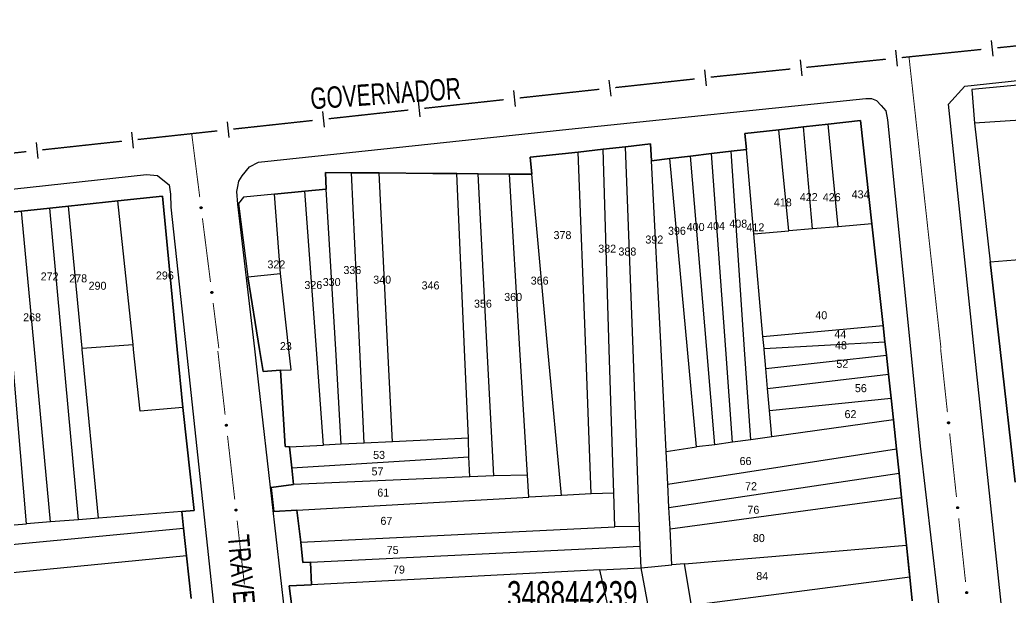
# Model space of a CAD drawing. Extents: x 203851 to 204958, y 4839055 to 4839989.
# Drawn here: x 204150.7 to 204336.3, y 4839851 to 4839959.2 of the extents above; entities that cross this region are included whole.
import ezdxf
from ezdxf.enums import TextEntityAlignment as Align

# ---------------------------------------------------------------- set-up
doc = ezdxf.new("R2010")
doc.units = 0
doc.header["$LTSCALE"] = 1.5
doc.header["$MEASUREMENT"] = 0
for name, color, linetype in [('CD_MALHA_LOTES', 7, 'CONTINUOUS'), ('CD_TXT_QUADRA', 2, 'CONTINUOUS'), ('LM-LIM-SETORES-BAIRROS', 250, 'CONTINUOUS'), ('RU-QUADRA', 210, 'CONTINUOUS'), ('SV-EIXO-RUA-PAV', 20, 'CONTINUOUS'), ('SV-RUA-PAVIM', 7, 'CONTINUOUS'), ('SV-TXT-RUA-N-PAV', 7, 'CONTINUOUS'), ('SV-TXT-RUA-PAV', 7, 'CONTINUOUS'), ('Th_NmrPort', 1, 'CONTINUOUS')]:
    doc.layers.add(name, color=color, linetype=linetype)
doc.styles.add('ARIAL', font='ARIAL.SHX')

msp = doc.modelspace()

# ---------------------------------------------------------------- linework, layer by layer
at = {"layer": 'CD_MALHA_LOTES', "linetype": 'Continuous', "flags": 128}
for points in [[(204337.69, 4839946.92), (204329.08, 4839946.13), (204329.56, 4839939.82)], [(204302.15, 4839939.64), (204308.23, 4839940.32), (204310.36, 4839920.93)], [(204338.19, 4839940.4), (204329.56, 4839939.82)], [(204286.56, 4839937.9), (204292.88, 4839938.6)], [(204292.88, 4839938.6), (204297.5, 4839939.12)], [(204294.78, 4839919.64), (204292.88, 4839938.6)], [(204297.5, 4839939.12), (204302.15, 4839939.64)], [(204299.21, 4839920.01), (204297.5, 4839939.12)], [(204304.02, 4839920.4), (204302.15, 4839939.64)], [(204329.56, 4839939.82), (204332.5, 4839913.85)], [(204286.82, 4839934.91), (204286.56, 4839937.9)], [(204255.32, 4839934.41), (204259.98, 4839934.93)], [(204259.98, 4839934.93), (204264.2, 4839935.4)], [(204261.14, 4839897.42), (204259.98, 4839934.93)], [(204264.2, 4839935.4), (204268.88, 4839935.92)], [(204265.6, 4839897.42), (204264.2, 4839935.4)], [(204268.88, 4839935.92), (204269.04, 4839932.78)], [(204284, 4839934.57), (204286.82, 4839934.91)], [(204288.23, 4839919.1), (204286.82, 4839934.91)], [(204246.31, 4839933.44), (204255.32, 4839934.41)], [(204246.61, 4839930.27), (204246.31, 4839933.44)], [(204256.72, 4839897.42), (204255.32, 4839934.41)], [(204269.04, 4839932.78), (204272.46, 4839933.18)], [(204272.46, 4839933.18), (204276.38, 4839933.65)], [(204275.77, 4839897.42), (204272.46, 4839933.18)], [(204276.38, 4839933.65), (204280.3, 4839934.13)], [(204279.43, 4839897.42), (204276.38, 4839933.65)], [(204280.3, 4839934.13), (204284, 4839934.57)], [(204282.97, 4839897.42), (204280.3, 4839934.13)], [(204286.5, 4839897.42), (204284, 4839934.57)], [(204270.83, 4839897.42), (204269.04, 4839932.78)], [(204208.09, 4839927.45), (204207.94, 4839930.57)], [(204207.94, 4839930.57), (204212.85, 4839930.53)], [(204212.85, 4839930.53), (204218.02, 4839930.49)], [(204214.39, 4839897.42), (204212.85, 4839930.53)], [(204218.02, 4839930.49), (204228.08, 4839930.41)], [(204219.64, 4839897.42), (204218.02, 4839930.49)], [(204228.08, 4839930.41), (204232.58, 4839930.38)], [(204232.58, 4839930.38), (204236.59, 4839930.32)], [(204234.03, 4839897.42), (204232.58, 4839930.38)], [(204238.27, 4839897.42), (204236.59, 4839930.32)], [(204236.59, 4839930.32), (204242.42, 4839930.28)], [(204242.42, 4839930.28), (204246.61, 4839930.27)], [(204244.4, 4839897.42), (204242.42, 4839930.28)], [(204249.64, 4839897.42), (204246.61, 4839930.27)], [(204204.1, 4839927.06), (204208.09, 4839927.45)], [(204209.86, 4839897.42), (204208.09, 4839927.45)], [(204169.05, 4839925.25), (204177.4, 4839926.13)], [(204177.4, 4839926.13), (204180.17, 4839897.42)], [(204192.6, 4839925.96), (204191.65, 4839924.75)], [(204198.37, 4839926.52), (204192.6, 4839925.96)], [(204198.37, 4839926.52), (204204.1, 4839927.06)], [(204199.54, 4839911.65), (204198.37, 4839926.52)], [(204206.26, 4839897.42), (204204.1, 4839927.06)], [(204150.97, 4839923.36), (204156.3, 4839923.92)], [(204156.3, 4839923.92), (204159.77, 4839924.28)], [(204158.73, 4839897.42), (204156.3, 4839923.92)], [(204159.77, 4839924.28), (204169.05, 4839925.25)], [(204162.33, 4839897.65), (204159.77, 4839924.28)], [(204171.89, 4839898.38), (204169.05, 4839925.25)], [(204191.65, 4839924.75), (204193.41, 4839911.03)], [(204147.06, 4839922.95), (204150.97, 4839923.36)], [(204153.41, 4839897.42), (204150.97, 4839923.36)], [(204299.21, 4839920.01), (204294.78, 4839919.64)], [(204304.02, 4839920.4), (204299.21, 4839920.01)], [(204310.36, 4839920.93), (204304.02, 4839920.4)], [(204310.36, 4839920.93), (204312.45, 4839901.93)], [(204288.23, 4839919.1), (204294.78, 4839919.64)], [(204289.94, 4839899.85), (204288.23, 4839919.1)], [(204332.5, 4839913.85), (204340.3, 4839914.49)], [(204334.36, 4839897.42), (204332.5, 4839913.85)], [(204193.41, 4839911.03), (204199.54, 4839911.65)], [(204195.61, 4839897.42), (204193.41, 4839911.03)], [(204201.09, 4839897.42), (204199.54, 4839911.65)], [(204289.94, 4839899.85), (204312.45, 4839901.93)], [(204312.45, 4839901.93), (204312.79, 4839898.86)], [(204290.14, 4839897.58), (204289.94, 4839899.85)], [(204162.33, 4839897.65), (204171.89, 4839898.38)], [(204162.35, 4839897.42), (204162.33, 4839897.65)], [(204171.99, 4839897.42), (204171.89, 4839898.38)], [(204290.14, 4839897.58), (204312.79, 4839898.86)], [(204312.79, 4839898.86), (204312.95, 4839897.42)], [(204151.93, 4839864.75), (204149.2, 4839897.42)], [(204156.45, 4839865.11), (204153.41, 4839897.42)], [(204161.66, 4839865.52), (204158.73, 4839897.42)], [(204165.39, 4839865.81), (204162.35, 4839897.42)], [(204173.22, 4839885.84), (204171.99, 4839897.42)], [(204180.17, 4839897.42), (204181.23, 4839886.56)], [(204196.29, 4839893.26), (204195.61, 4839897.42)], [(204201.5, 4839893.63), (204201.09, 4839897.42)], [(204207.56, 4839879.5), (204206.26, 4839897.42)], [(204210.91, 4839879.65), (204209.86, 4839897.42)], [(204215.21, 4839879.85), (204214.39, 4839897.42)], [(204220.49, 4839880.1), (204219.64, 4839897.42)], [(204234.76, 4839880.77), (204234.03, 4839897.42)], [(204239.49, 4839873.72), (204238.27, 4839897.42)], [(204245.82, 4839873.89), (204244.4, 4839897.42)], [(204252.17, 4839870.03), (204249.64, 4839897.42)], [(204257.75, 4839870.38), (204256.72, 4839897.42)], [(204261.98, 4839870.52), (204261.14, 4839897.42)], [(204266.82, 4839864.22), (204265.6, 4839897.42)], [(204271.79, 4839878.32), (204270.83, 4839897.42)], [(204277.46, 4839879.18), (204275.77, 4839897.42)], [(204280.94, 4839879.53), (204279.43, 4839897.42)], [(204284.24, 4839880.08), (204282.97, 4839897.42)], [(204287.64, 4839880.47), (204286.5, 4839897.42)], [(204290.15, 4839897.42), (204290.14, 4839897.58)], [(204290.47, 4839893.86), (204290.15, 4839897.42)], [(204290.47, 4839893.86), (204313.06, 4839896.35)], [(204312.95, 4839897.42), (204313.06, 4839896.35)], [(204313.06, 4839896.35), (204313.46, 4839892.78)], [(204337.18, 4839872.53), (204334.36, 4839897.42)], [(204199.53, 4839893.51), (204196.29, 4839893.26)], [(204199.53, 4839893.51), (204201.5, 4839893.63)], [(204200.37, 4839879.22), (204199.53, 4839893.51)], [(204290.8, 4839890.1), (204290.47, 4839893.86)], [(204290.8, 4839890.1), (204313.46, 4839892.78)], [(204313.46, 4839892.78), (204313.95, 4839888.31)], [(204291.17, 4839885.99), (204290.8, 4839890.1)], [(204181.23, 4839886.56), (204173.22, 4839885.84)], [(204181.23, 4839886.56), (204183.34, 4839867.23), (204181.01, 4839867.06)], [(204291.17, 4839885.99), (204313.95, 4839888.31)], [(204313.95, 4839888.31), (204314.39, 4839884.25)], [(204291.61, 4839881.03), (204291.17, 4839885.99)], [(204314.39, 4839884.25), (204291.61, 4839881.03)], [(204314.39, 4839884.25), (204314.96, 4839878.78)], [(204291.61, 4839881.03), (204287.64, 4839880.47)], [(204201.2, 4839879.2), (204200.37, 4839879.22)], [(204201.2, 4839879.2), (204207.56, 4839879.5)], [(204201.67, 4839875.21), (204201.2, 4839879.2)], [(204210.91, 4839879.65), (204207.56, 4839879.5)], [(204215.21, 4839879.85), (204210.91, 4839879.65)], [(204220.49, 4839880.1), (204215.21, 4839879.85)], [(204234.76, 4839880.77), (204220.49, 4839880.1)], [(204234.82, 4839877.31), (204234.76, 4839880.77)], [(204271.79, 4839878.32), (204277.46, 4839879.18)], [(204280.94, 4839879.53), (204277.46, 4839879.18)], [(204284.24, 4839880.08), (204280.94, 4839879.53)], [(204287.64, 4839880.47), (204284.24, 4839880.08)], [(204201.67, 4839875.21), (204234.82, 4839877.31)], [(204234.99, 4839873.55), (204234.82, 4839877.31)], [(204272.1, 4839872.17), (204271.79, 4839878.32)], [(204272.1, 4839872.17), (204314.96, 4839878.78)], [(204314.96, 4839878.78), (204315.43, 4839874.26)], [(204201.98, 4839872.12), (204201.67, 4839875.21)], [(204234.99, 4839873.55), (204201.98, 4839872.12)], [(204239.49, 4839873.72), (204234.99, 4839873.55)], [(204245.82, 4839873.89), (204239.49, 4839873.72)], [(204246.07, 4839869.73), (204245.82, 4839873.89)], [(204272.32, 4839867.8), (204315.43, 4839874.26)], [(204315.43, 4839874.26), (204315.91, 4839869.68)], [(204197.77, 4839871.55), (204201.98, 4839872.12)], [(204272.32, 4839867.8), (204272.1, 4839872.17)], [(204198.27, 4839867.08), (204197.77, 4839871.55)], [(204252.17, 4839870.03), (204246.07, 4839869.73)], [(204257.75, 4839870.38), (204252.17, 4839870.03)], [(204261.98, 4839870.52), (204257.75, 4839870.38)], [(204262.18, 4839864.16), (204261.98, 4839870.52)], [(204202.56, 4839867.33), (204246.07, 4839869.73)], [(204272.52, 4839863.8), (204315.91, 4839869.68)], [(204315.91, 4839869.68), (204316.82, 4839860.74)], [(204181.01, 4839867.06), (204165.39, 4839865.81)], [(204181.01, 4839867.06), (204181.36, 4839863.93)], [(204202.56, 4839867.33), (204198.27, 4839867.08)], [(204203.31, 4839861.33), (204202.56, 4839867.33)], [(204272.52, 4839863.8), (204272.32, 4839867.8)], [(204148.06, 4839864.44), (204151.93, 4839864.75)], [(204156.45, 4839865.11), (204151.93, 4839864.75)], [(204161.66, 4839865.52), (204156.45, 4839865.11)], [(204165.39, 4839865.81), (204161.66, 4839865.52)], [(204266.82, 4839864.22), (204262.18, 4839864.16)], [(204266.95, 4839860.58), (204266.82, 4839864.22)], [(204146.4, 4839860.62), (204181.36, 4839863.93)], [(204181.36, 4839863.93), (204181.93, 4839858.74)], [(204203.31, 4839861.33), (204262.18, 4839864.16)], [(204272.86, 4839857.06), (204272.52, 4839863.8)], [(204203.73, 4839857.51), (204203.31, 4839861.33)], [(204205.13, 4839857.58), (204266.95, 4839860.58)], [(204267.1, 4839856.52), (204266.95, 4839860.58)], [(204275.2, 4839857.28), (204316.82, 4839860.74)], [(204316.82, 4839860.74), (204317.43, 4839854.77)], [(204181.93, 4839858.74), (204146.71, 4839855.3)], [(204181.93, 4839858.74), (204182.76, 4839850.75)], [(204205.13, 4839857.58), (204203.73, 4839857.51)], [(204205.36, 4839853.34), (204205.13, 4839857.58)], [(204267.1, 4839856.52), (204272.86, 4839857.06)], [(204275.2, 4839857.28), (204272.86, 4839857.06)], [(204276.55, 4839849.43), (204275.2, 4839857.28)], [(204259.39, 4839856.15), (204205.36, 4839853.34)], [(204259.39, 4839856.15), (204267.1, 4839856.52)], [(204260.97, 4839848.96), (204259.39, 4839856.15)], [(204278.18, 4839796.89), (204267.1, 4839856.52)], [(204201.17, 4839853.12), (204205.36, 4839853.34)], [(204201.64, 4839849.26), (204201.17, 4839853.12)], [(204317.43, 4839854.77), (204276.55, 4839849.43)], [(204317.43, 4839854.77), (204317.88, 4839850.31)]]:
    msp.add_lwpolyline(points, dxfattribs=at)
at = {"layer": 'LM-LIM-SETORES-BAIRROS'}
for points in [[(204332.71, 4839955.33), (204333.01, 4839952.35)], [(204314.8, 4839953.5), (204315.11, 4839950.52)], [(204296.89, 4839951.67), (204297.2, 4839948.68)], [(204278.98, 4839949.82), (204279.3, 4839946.84)], [(204261.08, 4839947.88), (204261.41, 4839944.89)], [(204243.19, 4839945.93), (204243.51, 4839942.95)], [(204225.3, 4839943.98), (204225.62, 4839941)], [(204207.4, 4839942.04), (204207.73, 4839939.05)], [(204189.51, 4839940.09), (204189.83, 4839937.11)], [(204171.61, 4839938.14), (204171.94, 4839935.16)], [(204153.72, 4839936.2), (204154.04, 4839933.22)]]:
    msp.add_lwpolyline(points, dxfattribs=at)
at = {"layer": 'LM-LIM-SETORES-BAIRROS', "const_width": 0.25}
for points in [[(204330.87, 4839953.64), (204315.95, 4839952.11)], [(204339.68, 4839954.54), (204333.85, 4839953.94)], [(204312.96, 4839951.81), (204298.04, 4839950.28)], [(204295.06, 4839949.97), (204281.13, 4839948.55)], [(204277.15, 4839948.11), (204262.24, 4839946.49)], [(204280.97, 4839948.53), (204280.13, 4839948.44)], [(204281.13, 4839948.55), (204280.97, 4839948.53)], [(204259.26, 4839946.17), (204244.35, 4839944.55)], [(204241.36, 4839944.22), (204226.45, 4839942.6)], [(204223.47, 4839942.28), (204208.56, 4839940.65)], [(204205.57, 4839940.33), (204190.66, 4839938.71)], [(204187.68, 4839938.38), (204172.77, 4839936.76)], [(204169.79, 4839936.44), (204154.87, 4839934.82)], [(204151.89, 4839934.49), (204148.91, 4839934.17)]]:
    msp.add_lwpolyline(points, dxfattribs=at)
at = {"layer": 'RU-QUADRA', "linetype": 'Continuous', "flags": 128}
for points in [[(204337.69, 4839946.92), (204329.08, 4839946.13), (204329.56, 4839939.82), (204332.5, 4839913.85), (204334.36, 4839897.42), (204337.18, 4839872.53)], [(204317.88, 4839850.31), (204317.43, 4839854.77), (204317.33, 4839855.75), (204316.82, 4839860.74), (204315.91, 4839869.68), (204315.43, 4839874.26), (204314.96, 4839878.78), (204314.39, 4839884.25), (204313.95, 4839888.31), (204313.46, 4839892.78), (204313.06, 4839896.35), (204312.95, 4839897.42), (204312.79, 4839898.86), (204312.45, 4839901.93), (204310.36, 4839920.93), (204308.23, 4839940.32), (204302.15, 4839939.64), (204297.5, 4839939.12), (204292.88, 4839938.6), (204286.56, 4839937.9), (204286.82, 4839934.91), (204284, 4839934.57), (204280.3, 4839934.13), (204276.38, 4839933.65), (204272.46, 4839933.18), (204269.04, 4839932.78), (204268.88, 4839935.92), (204264.2, 4839935.4), (204259.98, 4839934.93), (204255.32, 4839934.41), (204246.31, 4839933.44), (204246.61, 4839930.27), (204242.42, 4839930.28), (204236.59, 4839930.32), (204232.58, 4839930.38), (204228.08, 4839930.41), (204218.02, 4839930.49), (204212.85, 4839930.53), (204207.94, 4839930.57), (204208.09, 4839927.45), (204204.1, 4839927.06), (204198.37, 4839926.52), (204192.6, 4839925.96), (204191.65, 4839924.75), (204193.41, 4839911.03), (204195.61, 4839897.42), (204196.29, 4839893.26), (204199.53, 4839893.51), (204200.37, 4839879.22), (204201.2, 4839879.2), (204201.67, 4839875.21), (204201.98, 4839872.12), (204197.77, 4839871.55), (204198.27, 4839867.08), (204202.56, 4839867.33), (204203.31, 4839861.33), (204203.73, 4839857.51), (204205.13, 4839857.58), (204205.36, 4839853.34), (204201.17, 4839853.12), (204201.64, 4839849.26)], [(204182.76, 4839850.75), (204181.93, 4839858.74), (204181.36, 4839863.93), (204181.01, 4839867.06), (204183.34, 4839867.23), (204181.23, 4839886.56), (204180.17, 4839897.42), (204177.4, 4839926.13), (204169.05, 4839925.25), (204159.77, 4839924.28), (204156.3, 4839923.92), (204150.97, 4839923.36), (204147.06, 4839922.95)]]:
    msp.add_lwpolyline(points, dxfattribs=at)
at = {"layer": 'SV-EIXO-RUA-PAV', "linetype": 'Continuous', "const_width": 0.18, "flags": 128}
msp.add_lwpolyline([(204317.3, 4839952.25), (204323.29, 4839897.66)], dxfattribs=at)
at = {"layer": 'SV-EIXO-RUA-PAV', "const_width": 0.18}
for points in [[(204266.9, 4839946.93), (204266.89, 4839947)], [(204182.88, 4839937.86), (204184.39, 4839925.96)], [(204184.89, 4839921.99), (204186.4, 4839910.08)], [(204186.9, 4839906.11), (204187.9, 4839898.18)], [(204187.9, 4839898.18), (204187.97, 4839897.66)], [(204323.22, 4839897.6), (204324.5, 4839885.67)], [(204187.78, 4839897.13), (204189.14, 4839885.21)], [(204189.59, 4839881.23), (204190.95, 4839869.31)], [(204324.92, 4839881.69), (204326.2, 4839869.76)], [(204191.4, 4839865.34), (204192.76, 4839853.41)], [(204326.62, 4839865.78), (204327.9, 4839853.85)]]:
    msp.add_lwpolyline(points, dxfattribs=at)
at = {"layer": 'SV-EIXO-RUA-PAV'}
for points in [[(204184.73, 4839924.13), (204184.77, 4839924.1), (204184.8, 4839924.07), (204184.81, 4839924.03), (204184.82, 4839924), (204184.82, 4839923.96), (204184.81, 4839923.93), (204184.8, 4839923.89), (204184.77, 4839923.85), (204184.73, 4839923.82), (204184.7, 4839923.81), (204184.66, 4839923.8), (204184.63, 4839923.8), (204184.59, 4839923.81), (204184.55, 4839923.82), (204184.51, 4839923.85), (204184.49, 4839923.89), (204184.47, 4839923.92), (204184.47, 4839923.95), (204184.47, 4839923.99), (204184.47, 4839924.03), (204184.49, 4839924.06), (204184.52, 4839924.1), (204184.55, 4839924.13), (204184.59, 4839924.14), (204184.62, 4839924.15), (204184.66, 4839924.15), (204184.69, 4839924.15), (204184.73, 4839924.13)], [(204186.74, 4839908.26), (204186.78, 4839908.23), (204186.81, 4839908.19), (204186.82, 4839908.16), (204186.83, 4839908.12), (204186.83, 4839908.09), (204186.82, 4839908.05), (204186.81, 4839908.02), (204186.78, 4839907.98), (204186.74, 4839907.95), (204186.71, 4839907.93), (204186.67, 4839907.93), (204186.64, 4839907.92), (204186.6, 4839907.93), (204186.56, 4839907.95), (204186.52, 4839907.98), (204186.5, 4839908.01), (204186.48, 4839908.05), (204186.48, 4839908.08), (204186.48, 4839908.12), (204186.48, 4839908.15), (204186.5, 4839908.19), (204186.53, 4839908.23), (204186.56, 4839908.26), (204186.59, 4839908.27), (204186.63, 4839908.28), (204186.66, 4839908.28), (204186.7, 4839908.27), (204186.74, 4839908.26)], [(204189.46, 4839883.38), (204189.5, 4839883.35), (204189.52, 4839883.31), (204189.54, 4839883.28), (204189.54, 4839883.24), (204189.55, 4839883.21), (204189.54, 4839883.17), (204189.52, 4839883.13), (204189.49, 4839883.1), (204189.46, 4839883.07), (204189.42, 4839883.05), (204189.39, 4839883.05), (204189.35, 4839883.05), (204189.32, 4839883.05), (204189.28, 4839883.07), (204189.24, 4839883.1), (204189.21, 4839883.13), (204189.2, 4839883.17), (204189.19, 4839883.2), (204189.19, 4839883.24), (204189.2, 4839883.28), (204189.22, 4839883.31), (204189.25, 4839883.35), (204189.28, 4839883.38), (204189.31, 4839883.39), (204189.35, 4839883.4), (204189.38, 4839883.4), (204189.42, 4839883.39), (204189.46, 4839883.38)], [(204324.8, 4839883.83), (204324.84, 4839883.8), (204324.87, 4839883.77), (204324.88, 4839883.74), (204324.89, 4839883.7), (204324.89, 4839883.67), (204324.88, 4839883.63), (204324.86, 4839883.59), (204324.83, 4839883.55), (204324.8, 4839883.53), (204324.76, 4839883.51), (204324.73, 4839883.51), (204324.7, 4839883.51), (204324.66, 4839883.51), (204324.62, 4839883.53), (204324.58, 4839883.56), (204324.56, 4839883.6), (204324.54, 4839883.63), (204324.54, 4839883.66), (204324.54, 4839883.7), (204324.54, 4839883.74), (204324.56, 4839883.77), (204324.59, 4839883.81), (204324.62, 4839883.84), (204324.66, 4839883.85), (204324.69, 4839883.86), (204324.73, 4839883.86), (204324.76, 4839883.85), (204324.8, 4839883.83)], [(204326.5, 4839867.92), (204326.54, 4839867.89), (204326.57, 4839867.86), (204326.58, 4839867.83), (204326.59, 4839867.79), (204326.59, 4839867.76), (204326.58, 4839867.72), (204326.57, 4839867.68), (204326.54, 4839867.64), (204326.5, 4839867.62), (204326.47, 4839867.6), (204326.43, 4839867.6), (204326.4, 4839867.6), (204326.36, 4839867.6), (204326.32, 4839867.62), (204326.28, 4839867.65), (204326.26, 4839867.69), (204326.24, 4839867.72), (204326.24, 4839867.76), (204326.24, 4839867.79), (204326.24, 4839867.83), (204326.26, 4839867.86), (204326.29, 4839867.9), (204326.33, 4839867.93), (204326.36, 4839867.94), (204326.39, 4839867.95), (204326.43, 4839867.95), (204326.47, 4839867.94), (204326.5, 4839867.92)], [(204191.27, 4839867.48), (204191.31, 4839867.45), (204191.34, 4839867.41), (204191.35, 4839867.38), (204191.36, 4839867.35), (204191.36, 4839867.31), (204191.35, 4839867.28), (204191.33, 4839867.24), (204191.3, 4839867.2), (204191.27, 4839867.17), (204191.23, 4839867.16), (204191.2, 4839867.15), (204191.17, 4839867.15), (204191.13, 4839867.16), (204191.09, 4839867.17), (204191.05, 4839867.2), (204191.03, 4839867.24), (204191.01, 4839867.27), (204191.01, 4839867.31), (204191, 4839867.34), (204191.01, 4839867.38), (204191.03, 4839867.42), (204191.06, 4839867.45), (204191.09, 4839867.48), (204191.13, 4839867.49), (204191.16, 4839867.5), (204191.2, 4839867.5), (204191.23, 4839867.5), (204191.27, 4839867.48)], [(204193.08, 4839851.58), (204193.12, 4839851.55), (204193.15, 4839851.52), (204193.16, 4839851.48), (204193.17, 4839851.45), (204193.17, 4839851.41), (204193.16, 4839851.38), (204193.15, 4839851.34), (204193.12, 4839851.3), (204193.08, 4839851.28), (204193.05, 4839851.26), (204193.01, 4839851.25), (204192.98, 4839851.25), (204192.94, 4839851.26), (204192.9, 4839851.28), (204192.86, 4839851.31), (204192.84, 4839851.34), (204192.82, 4839851.37), (204192.82, 4839851.41), (204192.82, 4839851.45), (204192.82, 4839851.48), (204192.84, 4839851.52), (204192.87, 4839851.56), (204192.9, 4839851.58), (204192.94, 4839851.6), (204192.97, 4839851.6), (204193.01, 4839851.61), (204193.04, 4839851.6), (204193.08, 4839851.58)], [(204328.21, 4839852.02), (204328.24, 4839851.99), (204328.27, 4839851.95), (204328.28, 4839851.92), (204328.29, 4839851.88), (204328.29, 4839851.85), (204328.28, 4839851.81), (204328.27, 4839851.77), (204328.24, 4839851.74), (204328.2, 4839851.71), (204328.17, 4839851.69), (204328.13, 4839851.69), (204328.1, 4839851.69), (204328.06, 4839851.7), (204328.02, 4839851.71), (204327.98, 4839851.74), (204327.96, 4839851.78), (204327.95, 4839851.81), (204327.94, 4839851.85), (204327.94, 4839851.88), (204327.95, 4839851.92), (204327.96, 4839851.96), (204327.99, 4839851.99), (204328.03, 4839852.02), (204328.06, 4839852.03), (204328.1, 4839852.04), (204328.13, 4839852.04), (204328.17, 4839852.03), (204328.21, 4839852.02)]]:
    msp.add_lwpolyline(points, close=True, dxfattribs=at)
for points in [[(204184.47, 4839924.03), (204184.51, 4839923.85)], [(204184.47, 4839924), (204184.5, 4839923.88)], [(204184.47, 4839923.99), (204184.49, 4839923.89)], [(204184.48, 4839924.04), (204184.53, 4839923.84)], [(204184.49, 4839924.06), (204184.55, 4839923.82)], [(204184.51, 4839924.08), (204184.57, 4839923.82)], [(204184.52, 4839924.1), (204184.59, 4839923.81)], [(204184.53, 4839924.11), (204184.61, 4839923.81)], [(204184.55, 4839924.13), (204184.63, 4839923.8)], [(204184.57, 4839924.13), (204184.65, 4839923.8)], [(204184.59, 4839924.14), (204184.66, 4839923.8)], [(204184.6, 4839924.14), (204184.68, 4839923.8)], [(204184.62, 4839924.15), (204184.7, 4839923.81)], [(204184.64, 4839924.15), (204184.72, 4839923.82)], [(204184.66, 4839924.15), (204184.73, 4839923.82)], [(204184.67, 4839924.14), (204184.75, 4839923.84)], [(204184.69, 4839924.15), (204184.77, 4839923.85)], [(204184.71, 4839924.14), (204184.78, 4839923.87)], [(204184.73, 4839924.13), (204184.8, 4839923.89)], [(204184.75, 4839924.11), (204184.8, 4839923.91)], [(204184.77, 4839924.1), (204184.81, 4839923.93)], [(204184.79, 4839924.08), (204184.81, 4839923.95)], [(204184.8, 4839924.07), (204184.82, 4839923.96)], [(204186.48, 4839908.15), (204186.52, 4839907.98)], [(204186.48, 4839908.13), (204186.51, 4839908)], [(204186.48, 4839908.12), (204186.5, 4839908.01)], [(204186.49, 4839908.17), (204186.54, 4839907.97)], [(204186.5, 4839908.19), (204186.56, 4839907.95)], [(204186.52, 4839908.21), (204186.58, 4839907.94)], [(204186.53, 4839908.23), (204186.6, 4839907.93)], [(204186.54, 4839908.24), (204186.62, 4839907.93)], [(204186.56, 4839908.26), (204186.64, 4839907.92)], [(204186.58, 4839908.26), (204186.66, 4839907.93)], [(204186.59, 4839908.27), (204186.67, 4839907.93)], [(204186.61, 4839908.27), (204186.69, 4839907.93)], [(204186.63, 4839908.28), (204186.71, 4839907.93)], [(204186.65, 4839908.27), (204186.73, 4839907.95)], [(204186.66, 4839908.28), (204186.74, 4839907.95)], [(204186.68, 4839908.27), (204186.76, 4839907.97)], [(204186.7, 4839908.27), (204186.78, 4839907.98)], [(204186.72, 4839908.26), (204186.79, 4839908)], [(204186.74, 4839908.26), (204186.81, 4839908.02)], [(204186.76, 4839908.24), (204186.81, 4839908.04)], [(204186.78, 4839908.23), (204186.82, 4839908.05)], [(204186.79, 4839908.21), (204186.82, 4839908.08)], [(204186.81, 4839908.19), (204186.83, 4839908.09)], [(204189.19, 4839883.24), (204189.21, 4839883.13)], [(204189.2, 4839883.28), (204189.24, 4839883.1)], [(204189.2, 4839883.25), (204189.23, 4839883.12)], [(204189.21, 4839883.29), (204189.26, 4839883.09)], [(204189.22, 4839883.31), (204189.28, 4839883.07)], [(204189.23, 4839883.33), (204189.3, 4839883.07)], [(204189.25, 4839883.35), (204189.32, 4839883.05)], [(204189.26, 4839883.36), (204189.33, 4839883.05)], [(204189.28, 4839883.38), (204189.35, 4839883.05)], [(204189.3, 4839883.38), (204189.37, 4839883.05)], [(204189.31, 4839883.39), (204189.39, 4839883.05)], [(204189.33, 4839883.39), (204189.4, 4839883.05)], [(204189.35, 4839883.4), (204189.42, 4839883.05)], [(204189.37, 4839883.39), (204189.44, 4839883.07)], [(204189.38, 4839883.4), (204189.46, 4839883.07)], [(204189.4, 4839883.39), (204189.47, 4839883.09)], [(204189.42, 4839883.39), (204189.49, 4839883.1)], [(204189.44, 4839883.38), (204189.5, 4839883.12)], [(204189.46, 4839883.38), (204189.52, 4839883.13)], [(204189.48, 4839883.36), (204189.53, 4839883.16)], [(204189.5, 4839883.35), (204189.54, 4839883.17)], [(204189.51, 4839883.33), (204189.54, 4839883.2)], [(204189.52, 4839883.31), (204189.55, 4839883.21)], [(204324.54, 4839883.74), (204324.58, 4839883.56)], [(204324.54, 4839883.71), (204324.57, 4839883.58)], [(204324.54, 4839883.7), (204324.56, 4839883.6)], [(204324.55, 4839883.75), (204324.6, 4839883.55)], [(204324.56, 4839883.77), (204324.62, 4839883.53)], [(204324.58, 4839883.79), (204324.64, 4839883.53)], [(204324.59, 4839883.81), (204324.66, 4839883.51)], [(204324.61, 4839883.82), (204324.68, 4839883.51)], [(204324.62, 4839883.84), (204324.7, 4839883.51)], [(204324.64, 4839883.84), (204324.71, 4839883.51)], [(204324.66, 4839883.85), (204324.73, 4839883.51)], [(204324.68, 4839883.85), (204324.74, 4839883.51)], [(204324.69, 4839883.86), (204324.76, 4839883.51)], [(204324.71, 4839883.85), (204324.78, 4839883.53)], [(204324.73, 4839883.86), (204324.8, 4839883.53)], [(204324.75, 4839883.85), (204324.82, 4839883.55)], [(204324.76, 4839883.85), (204324.83, 4839883.55)], [(204324.78, 4839883.84), (204324.85, 4839883.58)], [(204324.8, 4839883.83), (204324.86, 4839883.59)], [(204324.82, 4839883.82), (204324.87, 4839883.62)], [(204324.84, 4839883.8), (204324.88, 4839883.63)], [(204324.86, 4839883.78), (204324.88, 4839883.66)], [(204324.87, 4839883.77), (204324.89, 4839883.67)], [(204326.34, 4839867.93), (204326.41, 4839867.6)], [(204326.36, 4839867.94), (204326.43, 4839867.6)], [(204326.38, 4839867.94), (204326.45, 4839867.6)], [(204326.39, 4839867.95), (204326.47, 4839867.6)], [(204326.41, 4839867.94), (204326.48, 4839867.62)], [(204326.43, 4839867.95), (204326.5, 4839867.62)], [(204326.45, 4839867.94), (204326.52, 4839867.64)], [(204326.47, 4839867.94), (204326.54, 4839867.64)], [(204326.48, 4839867.93), (204326.55, 4839867.67)], [(204191, 4839867.34), (204191.03, 4839867.24)], [(204191.01, 4839867.38), (204191.05, 4839867.2)], [(204191.01, 4839867.36), (204191.04, 4839867.23)], [(204191.02, 4839867.39), (204191.07, 4839867.2)], [(204191.03, 4839867.42), (204191.09, 4839867.17)], [(204191.05, 4839867.43), (204191.11, 4839867.17)], [(204191.06, 4839867.45), (204191.13, 4839867.16)], [(204191.07, 4839867.47), (204191.15, 4839867.16)], [(204191.09, 4839867.48), (204191.17, 4839867.15)], [(204191.11, 4839867.48), (204191.18, 4839867.15)], [(204191.13, 4839867.49), (204191.2, 4839867.15)], [(204191.14, 4839867.49), (204191.21, 4839867.15)], [(204191.16, 4839867.5), (204191.23, 4839867.16)], [(204191.18, 4839867.5), (204191.25, 4839867.17)], [(204191.2, 4839867.5), (204191.27, 4839867.17)], [(204191.21, 4839867.49), (204191.29, 4839867.19)], [(204191.23, 4839867.5), (204191.3, 4839867.2)], [(204191.25, 4839867.49), (204191.32, 4839867.22)], [(204191.27, 4839867.48), (204191.33, 4839867.24)], [(204191.29, 4839867.46), (204191.34, 4839867.26)], [(204191.31, 4839867.45), (204191.35, 4839867.28)], [(204191.32, 4839867.43), (204191.35, 4839867.3)], [(204191.34, 4839867.41), (204191.36, 4839867.31)], [(204326.24, 4839867.83), (204326.28, 4839867.65)], [(204326.24, 4839867.8), (204326.27, 4839867.68)], [(204326.24, 4839867.79), (204326.26, 4839867.69)], [(204326.26, 4839867.86), (204326.32, 4839867.62)], [(204326.26, 4839867.84), (204326.3, 4839867.64)], [(204326.28, 4839867.88), (204326.34, 4839867.62)], [(204326.29, 4839867.9), (204326.36, 4839867.6)], [(204326.31, 4839867.91), (204326.38, 4839867.6)], [(204326.33, 4839867.93), (204326.4, 4839867.6)], [(204326.5, 4839867.92), (204326.57, 4839867.68)], [(204326.52, 4839867.91), (204326.57, 4839867.71)], [(204326.54, 4839867.89), (204326.58, 4839867.72)], [(204326.56, 4839867.88), (204326.58, 4839867.75)], [(204326.57, 4839867.86), (204326.59, 4839867.76)], [(204192.82, 4839851.48), (204192.86, 4839851.31)], [(204192.82, 4839851.46), (204192.85, 4839851.33)], [(204192.82, 4839851.45), (204192.84, 4839851.34)], [(204192.83, 4839851.49), (204192.88, 4839851.3)], [(204192.84, 4839851.52), (204192.9, 4839851.28)], [(204192.86, 4839851.53), (204192.92, 4839851.27)], [(204192.87, 4839851.56), (204192.94, 4839851.26)], [(204192.89, 4839851.57), (204192.96, 4839851.26)], [(204192.9, 4839851.58), (204192.98, 4839851.25)], [(204192.92, 4839851.59), (204192.99, 4839851.25)], [(204192.94, 4839851.6), (204193.01, 4839851.25)], [(204192.95, 4839851.6), (204193.03, 4839851.26)], [(204192.97, 4839851.6), (204193.05, 4839851.26)], [(204192.99, 4839851.6), (204193.06, 4839851.27)], [(204193.01, 4839851.61), (204193.08, 4839851.28)], [(204193.03, 4839851.6), (204193.1, 4839851.29)], [(204193.04, 4839851.6), (204193.12, 4839851.3)], [(204193.06, 4839851.59), (204193.13, 4839851.32)], [(204193.08, 4839851.58), (204193.15, 4839851.34)], [(204193.1, 4839851.56), (204193.15, 4839851.37)], [(204193.12, 4839851.55), (204193.16, 4839851.38)], [(204193.14, 4839851.53), (204193.16, 4839851.4)], [(204193.15, 4839851.52), (204193.17, 4839851.41)], [(204327.94, 4839851.9), (204327.97, 4839851.77)], [(204327.94, 4839851.88), (204327.96, 4839851.78)], [(204327.95, 4839851.92), (204327.98, 4839851.74)], [(204327.96, 4839851.96), (204328.02, 4839851.71)], [(204327.96, 4839851.93), (204328, 4839851.74)], [(204327.98, 4839851.97), (204328.04, 4839851.71)], [(204327.99, 4839851.99), (204328.06, 4839851.7)], [(204328.01, 4839852), (204328.08, 4839851.7)], [(204328.03, 4839852.02), (204328.1, 4839851.69)], [(204328.04, 4839852.02), (204328.11, 4839851.69)], [(204328.06, 4839852.03), (204328.13, 4839851.69)], [(204328.08, 4839852.03), (204328.15, 4839851.69)], [(204328.1, 4839852.04), (204328.17, 4839851.69)], [(204328.11, 4839852.04), (204328.19, 4839851.71)], [(204328.13, 4839852.04), (204328.2, 4839851.71)], [(204328.15, 4839852.03), (204328.22, 4839851.73)], [(204328.17, 4839852.03), (204328.24, 4839851.74)], [(204328.18, 4839852.02), (204328.25, 4839851.76)], [(204328.21, 4839852.02), (204328.27, 4839851.77)], [(204328.23, 4839852), (204328.27, 4839851.8)], [(204328.24, 4839851.99), (204328.28, 4839851.81)], [(204328.26, 4839851.97), (204328.28, 4839851.84)], [(204328.27, 4839851.95), (204328.29, 4839851.85)]]:
    msp.add_lwpolyline(points, dxfattribs=at)
at = {"layer": 'SV-RUA-PAVIM', "linetype": 'Continuous'}
for points in [[(204329.54, 4839897.53, 13.59), (204324.69, 4839943.37, 13.59), (204327.76, 4839946.78, 13.59), (204402.49, 4839954.83, 13.51), (204443.06, 4839959.19, 13.46), (204444.29, 4839959.11, 13.16), (204445.55, 4839958.2, 13.16), (204446.29, 4839957.18, 13.16), (204446.69, 4839955.53, 13.16), (204453.09, 4839897.53, 12.43)], [(204194.73, 4839897.53, 12.91), (204191.53, 4839924.65, 12.91), (204191.31, 4839927.03, 12.91), (204191.51, 4839927.96, 12.91), (204191.74, 4839928.96, 12.91), (204192.35, 4839929.98, 12.91), (204193.73, 4839931.61, 12.91), (204195.39, 4839932.51, 13), (204253.57, 4839938.68, 13.52), (204309.2, 4839944.47, 13.09), (204310.27, 4839944.45, 13.09), (204311.2, 4839944.04, 13.09), (204312.06, 4839943.14, 13.09), (204312.93, 4839942.12, 13.09), (204312.94, 4839942.12, 13.09), (204313.3, 4839940.47, 13.09), (204317.6, 4839897.53, 12.44)], [(203996.82, 4839897.54, 12.43), (203995.98, 4839905.32, 12.43), (203996.25, 4839906.84, 12.43), (203996.85, 4839907.88, 12.43), (203997.3, 4839908.7, 12.43), (204000.17, 4839911.65, 12.43), (204002.08, 4839911.85, 12.43), (204050.62, 4839916.93, 12.48), (204127.9, 4839925.13, 12.87), (204174.44, 4839930.18, 13.11), (204176.5, 4839930.03, 13.13), (204177.48, 4839929.22, 13.08), (204178.67, 4839928.26, 13.08), (204178.88, 4839926.51, 13.08), (204178.98, 4839924.11, 13.08), (204181.84, 4839897.53, 11.92)], [(204181.84, 4839897.53, 11.92), (204188.67, 4839833.88, 11.92), (204188.9, 4839831.8, 11.92), (204194.12, 4839788.02, 11.88), (204193.52, 4839785.65, 11.88), (204192.29, 4839784.08, 11.88), (204190.96, 4839783.3, 11.88), (204189.5, 4839783.03, 11.88), (204108.05, 4839774.7, 12.79), (204017.48, 4839764.76, 12.17), (204015.43, 4839764.75, 12.17), (204011.96, 4839766.84, 12.13), (204011.07, 4839768.38, 12.13), (204010.72, 4839771.44, 12.14), (204003.92, 4839831.8, 12.43), (204003.67, 4839834.13, 12.43), (203996.82, 4839897.54, 12.43)], [(204317.6, 4839897.53, 12.44), (204319.42, 4839879.31, 12.44), (204324.7, 4839833.69, 11.71), (204324.92, 4839831.8, 11.71), (204327.6, 4839803.35, 11.96), (204327.47, 4839801.18, 11.96), (204326.8, 4839799.41, 11.96), (204325.52, 4839797.85, 11.97), (204323.21, 4839797.26, 11.97), (204210.83, 4839785.32, 11.66), (204208.69, 4839785.81, 11.66), (204207.02, 4839788.43, 11.66), (204202.18, 4839831.8, 11.91), (204201.95, 4839833.86, 11.91), (204195.49, 4839890.82, 11.91), (204194.73, 4839897.53, 12.91)], [(204453.09, 4839897.53, 12.43), (204460.15, 4839833.51, 12.43), (204460.34, 4839831.8, 12.43), (204461.98, 4839816.5, 13.3), (204461.41, 4839814.69, 13.24), (204459.88, 4839812.96, 13.24), (204457.86, 4839811.95, 13.18), (204390.75, 4839804.85, 12.58), (204343.23, 4839799.66, 12.14), (204341.48, 4839799.77, 11.73), (204341.44, 4839799.78, 11.73), (204340.37, 4839800.9, 11.73), (204336.41, 4839832.65, 13.59), (204336.4, 4839832.83, 13.59), (204329.54, 4839897.53, 13.59)]]:
    msp.add_polyline3d(points, dxfattribs=at)

# ---------------------------------------------------------------- texts
at = {"layer": 'CD_TXT_QUADRA', "style": 'ARIAL', "width": 0.7}
msp.add_text('348844239', height=5, dxfattribs=at).set_placement((204241.96, 4839849.01))
at = {"layer": 'SV-TXT-RUA-N-PAV', "style": 'ARIAL', "width": 0.7}
msp.add_text('TRAVESSA', height=4, rotation=275, dxfattribs=at).set_placement((204189.65, 4839862.53))
at = {"layer": 'SV-TXT-RUA-PAV', "style": 'ARIAL', "width": 0.7}
msp.add_text('GOVERNADOR', height=4, rotation=4, dxfattribs=at).set_placement((204205.26, 4839942.41))
at = {"layer": 'Th_NmrPort', "color": 1}
for s, p in [('418', (204291.98, 4839924.98)), ('422', (204296.84, 4839925.97)), ('426', (204301.15, 4839925.95)), ('434', (204306.55, 4839926.49)), ('408', (204283.63, 4839921)), ('396', (204272.14, 4839919.65)), ('400', (204275.65, 4839920.37)), ('404', (204279.47, 4839920.56)), ('412', (204286.84, 4839920.3)), ('378', (204250.69, 4839918.85)), ('392', (204267.9, 4839918.02)), ('382', (204259.07, 4839916.31)), ('388', (204262.85, 4839915.77)), ('322', (204197.07, 4839913.36)), ('336', (204211.31, 4839912.3)), ('272', (204154.58, 4839911.1)), ('278', (204159.94, 4839910.74)), ('296', (204176.18, 4839911.28)), ('330', (204207.44, 4839910.05)), ('340', (204216.9, 4839910.5)), ('366', (204246.41, 4839910.32)), ('290', (204163.56, 4839909.36)), ('326', (204204, 4839909.49)), ('346', (204225.96, 4839909.42)), ('360', (204241.45, 4839907.26)), ('356', (204235.78, 4839906)), ('268', (204151.29, 4839903.44)), ('40', (204299.75, 4839903.83)), ('44', (204303.3, 4839900.26)), ('23', (204199.41, 4839898.05)), ('48', (204303.44, 4839898.21)), ('52', (204303.69, 4839894.73)), ('56', (204307.16, 4839890.17)), ('62', (204305.22, 4839885.3)), ('53', (204216.88, 4839877.66)), ('66', (204285.55, 4839876.51)), ('57', (204216.58, 4839874.57)), ('72', (204286.58, 4839871.8)), ('61', (204217.66, 4839870.6)), ('76', (204287.02, 4839867.38)), ('67', (204218.25, 4839865.3)), ('80', (204288.05, 4839862.08)), ('75', (204219.43, 4839859.85)), ('79', (204220.6, 4839856.17)), ('84', (204288.68, 4839854.97))]:
    msp.add_text(s, height=1.5, dxfattribs=at).set_placement(p, align=Align.MIDDLE_LEFT)

doc.saveas('drawing.dxf')
